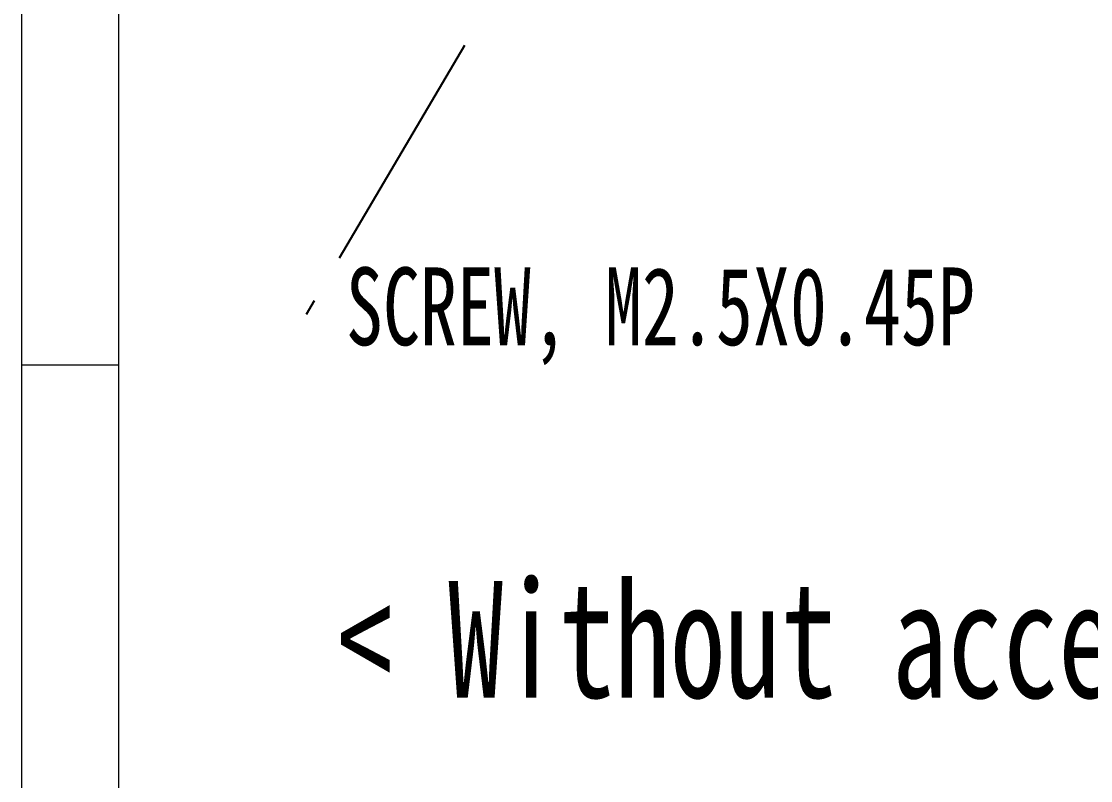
# Paper-space layout '시트2-ENG' of a CAD drawing. Header units: millimetres. Extents: x 5 to 415, y 5 to 292.
# Drawn here: x 5 to 60, y 127.1 to 166.2 of the extents above; entities that cross this region are included whole.
import ezdxf

# ---------------------------------------------------------------- set-up
doc = ezdxf.new("R2010")
doc.units = ezdxf.units.MM
doc.linetypes.add('CENTERX2', pattern=[20.32, 12.7, -2.54, 2.54, -2.54])
doc.layers.add('CENTER_LINE', color=7, linetype='CENTERX2')
doc.styles.add('SLDTEXTSTYLE0', font='TXT', dxfattribs={"width": 0.7})
doc.dimstyles.new('SLDDIMSTYLE7', dxfattribs={"dimtxt": 0.18, "dimasz": 3.302, "dimexe": 0, "dimexo": 0.0625, "dimgap": 0, "dimtad": 0, "dimtih": 1, "dimtoh": 1, "dimdec": 0, "dimrnd": 1e-09, "dimzin": 0, "dimdsep": 46, "dimtxsty": 'Standard', "dimsah": 1, "dimcen": 0.09, "dimadec": 0, "dimazin": 0, "dimtfac": 3.302, "dimtdec": 0, "dimtofl": 0, "dimtmove": 0, "dimatfit": 3, "dimfxl": 1, "dimfrac": 2, "dimtolj": 1, "dimtzin": 0, "dimarcsym": 0})

# ---------------------------------------------------------------- blocks, each defined once
blk = doc.blocks.new('SW_NOTE_0_19')
at = {"layer": 'CENTER_LINE', "color": 0, "insert": (2.045, 2.417), "char_height": 4, "attachment_point": 1, "style": 'SLDTEXTSTYLE0'}
blk.add_mtext('SCREW, M2.5X0.45P', dxfattribs=at)

psp = doc.layouts.new('시트2-ENG')

# ---------------------------------------------------------------- linework, layer by layer
at = {"color": 7, "linetype": 'Continuous', "lineweight": 18}
for p, q in [((5, 292), (5, 5)), ((10, 287), (10, 10)), ((5, 148.5), (10, 148.5))]:
    psp.add_line(p, q, dxfattribs=at)

# ---------------------------------------------------------------- block references
at = {"layer": 'CENTER_LINE'}
psp.add_blockref('SW_NOTE_0_19', (19.663, 151.094), dxfattribs=at)

# ---------------------------------------------------------------- texts
at = {"layer": 'CENTER_LINE', "insert": (21.247, 137.372), "char_height": 6, "attachment_point": 1, "style": 'SLDTEXTSTYLE0'}
psp.add_mtext('< Without accessory >', dxfattribs=at)

# ---------------------------------------------------------------- leaders
at = {"layer": 'CENTER_LINE'}
psp.add_leader([(38.118, 182.44), (19.663, 151.094)], dimstyle='SLDDIMSTYLE7', dxfattribs=at)

doc.saveas('drawing.dxf')
